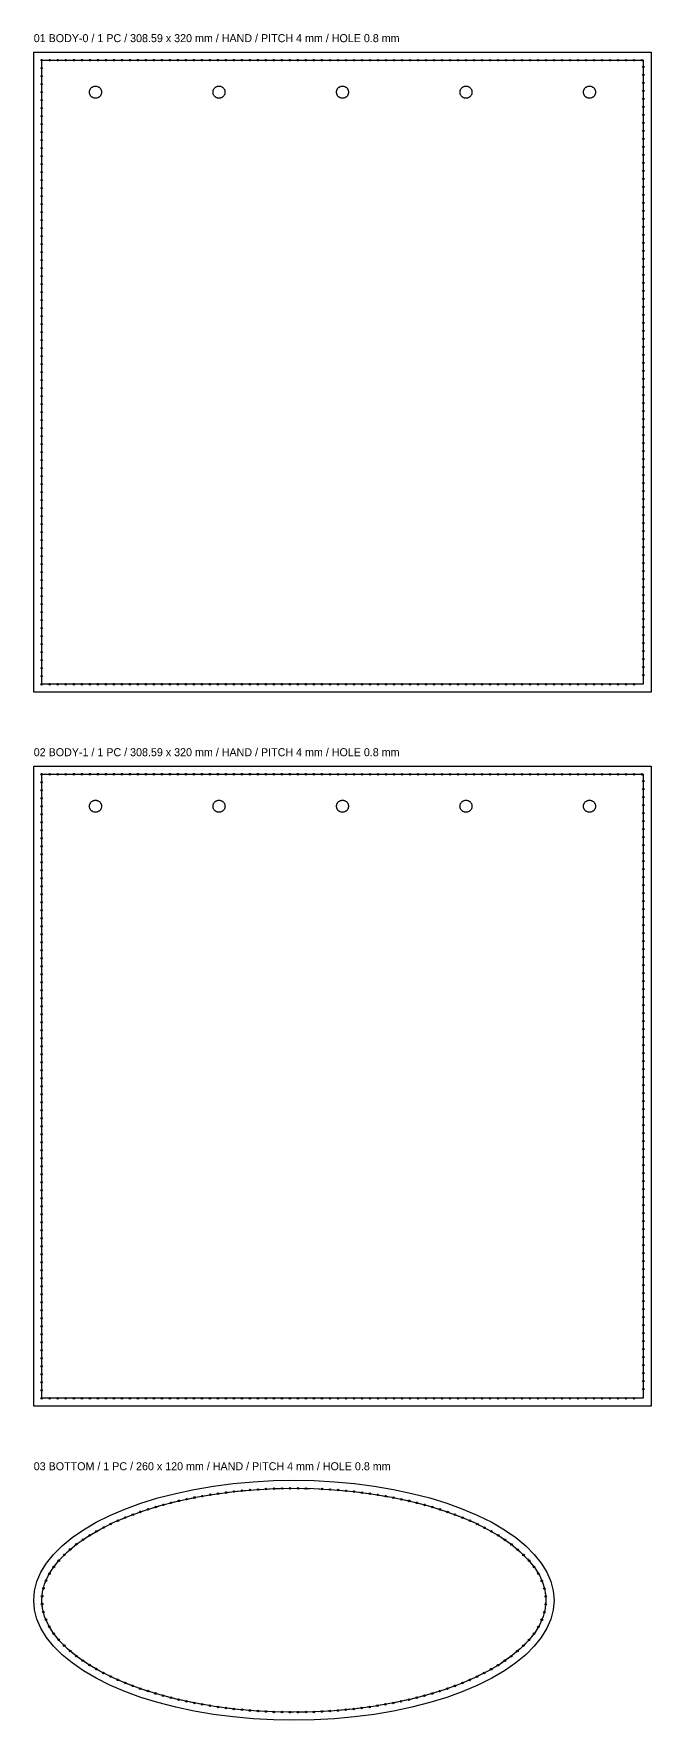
# Model space of a CAD drawing. Header units: millimetres. Extents: x 20 to 870, y -1614 to -15.
# Drawn here: x 20 to 329, y -858 to -15 of the extents above; entities that cross this region are included whole.
import ezdxf

# ---------------------------------------------------------------- set-up
doc = ezdxf.new("R2010")
doc.units = ezdxf.units.MM
doc.linetypes.add('DASHED', pattern=[5, 3, -2])
for name, color, linetype in [('BASE', 30, 'DASHED'), ('CUT', 7, 'CONTINUOUS'), ('HOLES', 6, 'CONTINUOUS'), ('LABELS', 8, 'CONTINUOUS'), ('STITCH', 6, 'CONTINUOUS')]:
    doc.layers.add(name, color=color, linetype=linetype)

msp = doc.modelspace()

# ---------------------------------------------------------------- linework, layer by layer
at = {"layer": 'BASE'}
for points in [[(324.59, -340), (24, -340), (24, -28), (324.59, -28)], [(324.59, -697), (24, -697), (24, -385), (324.59, -385)], [(160.05, -742.18), (170.05, -742.73), (179.89, -743.63), (189.6, -744.9), (199, -746.5), (208.09, -748.43), (216.85, -750.69), (225.13, -753.25), (232.96, -756.1), (240.24, -759.2), (246.95, -762.55), (253.03, -766.11), (258.43, -769.84), (263.14, -773.72), (267.12, -777.71), (270.36, -781.76), (272.85, -785.83), (274.6, -789.91), (275.64, -793.96), (275.99, -798), (275.64, -802.04), (274.6, -806.09), (272.85, -810.17), (270.36, -814.24), (267.12, -818.29), (263.14, -822.27), (258.43, -826.16), (253.03, -829.89), (246.95, -833.45), (240.24, -836.8), (232.96, -839.9), (225.13, -842.75), (216.85, -845.3), (208.09, -847.57), (199, -849.5), (189.6, -851.1), (179.89, -852.37), (170.05, -853.27), (160.05, -853.82), (150, -854), (139.95, -853.82), (129.95, -853.27), (120.11, -852.37), (110.4, -851.1), (101, -849.5), (91.91, -847.57), (83.15, -845.3), (74.87, -842.75), (67.04, -839.9), (59.76, -836.8), (53.05, -833.45), (46.97, -829.89), (41.58, -826.16), (36.86, -822.27), (32.88, -818.29), (29.64, -814.24), (27.16, -810.17), (25.4, -806.09), (24.36, -802.04), (24.02, -798), (24.36, -793.96), (25.4, -789.91), (27.16, -785.83), (29.64, -781.76), (32.88, -777.71), (36.86, -773.72), (41.58, -769.84), (46.97, -766.11), (53.05, -762.55), (59.76, -759.2), (67.04, -756.1), (74.87, -753.25), (83.15, -750.69), (91.91, -748.43), (101, -746.5), (110.4, -744.9), (120.11, -743.63), (129.95, -742.73), (139.95, -742.18), (150, -742)]]:
    msp.add_lwpolyline(points, close=True, dxfattribs=at)
at = {"layer": 'CUT'}
for points in [[(20, -24), (328.59, -24), (328.59, -344), (20, -344)], [(53.86, -44), (53.85, -44.24), (53.82, -44.47), (53.78, -44.7), (53.71, -44.93), (53.63, -45.15), (53.53, -45.36), (53.42, -45.57), (53.29, -45.76), (53.14, -45.95), (52.98, -46.12), (52.81, -46.28), (52.62, -46.43), (52.43, -46.56), (52.22, -46.67), (52.01, -46.77), (51.79, -46.85), (51.56, -46.92), (51.33, -46.96), (51.09, -46.99), (50.86, -47), (50.62, -46.99), (50.39, -46.96), (50.16, -46.92), (49.93, -46.85), (49.71, -46.77), (49.5, -46.67), (49.29, -46.56), (49.1, -46.43), (48.91, -46.28), (48.74, -46.12), (48.58, -45.95), (48.43, -45.76), (48.3, -45.57), (48.19, -45.36), (48.09, -45.15), (48.01, -44.93), (47.94, -44.7), (47.9, -44.47), (47.87, -44.24), (47.86, -44), (47.87, -43.76), (47.9, -43.53), (47.94, -43.3), (48.01, -43.07), (48.09, -42.85), (48.19, -42.64), (48.3, -42.43), (48.43, -42.24), (48.58, -42.05), (48.74, -41.88), (48.91, -41.72), (49.1, -41.57), (49.29, -41.44), (49.5, -41.33), (49.71, -41.23), (49.93, -41.15), (50.16, -41.08), (50.39, -41.04), (50.62, -41.01), (50.86, -41), (51.09, -41.01), (51.33, -41.04), (51.56, -41.08), (51.79, -41.15), (52.01, -41.23), (52.22, -41.33), (52.43, -41.44), (52.62, -41.57), (52.81, -41.72), (52.98, -41.88), (53.14, -42.05), (53.29, -42.24), (53.42, -42.43), (53.53, -42.64), (53.63, -42.85), (53.71, -43.07), (53.78, -43.3), (53.82, -43.53), (53.85, -43.76)], [(115.58, -44), (115.57, -44.24), (115.54, -44.47), (115.49, -44.7), (115.43, -44.93), (115.35, -45.15), (115.25, -45.36), (115.13, -45.57), (115, -45.76), (114.86, -45.95), (114.7, -46.12), (114.52, -46.28), (114.34, -46.43), (114.14, -46.56), (113.94, -46.67), (113.72, -46.77), (113.5, -46.85), (113.28, -46.92), (113.05, -46.96), (112.81, -46.99), (112.58, -47), (112.34, -46.99), (112.11, -46.96), (111.88, -46.92), (111.65, -46.85), (111.43, -46.77), (111.21, -46.67), (111.01, -46.56), (110.81, -46.43), (110.63, -46.28), (110.46, -46.12), (110.3, -45.95), (110.15, -45.76), (110.02, -45.57), (109.9, -45.36), (109.8, -45.15), (109.72, -44.93), (109.66, -44.7), (109.61, -44.47), (109.59, -44.24), (109.58, -44), (109.59, -43.76), (109.61, -43.53), (109.66, -43.3), (109.72, -43.07), (109.8, -42.85), (109.9, -42.64), (110.02, -42.43), (110.15, -42.24), (110.3, -42.05), (110.46, -41.88), (110.63, -41.72), (110.81, -41.57), (111.01, -41.44), (111.21, -41.33), (111.43, -41.23), (111.65, -41.15), (111.88, -41.08), (112.11, -41.04), (112.34, -41.01), (112.58, -41), (112.81, -41.01), (113.05, -41.04), (113.28, -41.08), (113.5, -41.15), (113.72, -41.23), (113.94, -41.33), (114.14, -41.44), (114.34, -41.57), (114.52, -41.72), (114.7, -41.88), (114.86, -42.05), (115, -42.24), (115.13, -42.43), (115.25, -42.64), (115.35, -42.85), (115.43, -43.07), (115.49, -43.3), (115.54, -43.53), (115.57, -43.76)], [(177.29, -44), (177.28, -44.24), (177.26, -44.47), (177.21, -44.7), (177.15, -44.93), (177.07, -45.15), (176.97, -45.36), (176.85, -45.57), (176.72, -45.76), (176.58, -45.95), (176.42, -46.12), (176.24, -46.28), (176.06, -46.43), (175.86, -46.56), (175.66, -46.67), (175.44, -46.77), (175.22, -46.85), (174.99, -46.92), (174.76, -46.96), (174.53, -46.99), (174.29, -47), (174.06, -46.99), (173.82, -46.96), (173.59, -46.92), (173.37, -46.85), (173.15, -46.77), (172.93, -46.67), (172.73, -46.56), (172.53, -46.43), (172.35, -46.28), (172.17, -46.12), (172.01, -45.95), (171.87, -45.76), (171.74, -45.57), (171.62, -45.36), (171.52, -45.15), (171.44, -44.93), (171.38, -44.7), (171.33, -44.47), (171.3, -44.24), (171.29, -44), (171.3, -43.76), (171.33, -43.53), (171.38, -43.3), (171.44, -43.07), (171.52, -42.85), (171.62, -42.64), (171.74, -42.43), (171.87, -42.24), (172.01, -42.05), (172.17, -41.88), (172.35, -41.72), (172.53, -41.57), (172.73, -41.44), (172.93, -41.33), (173.15, -41.23), (173.37, -41.15), (173.59, -41.08), (173.82, -41.04), (174.06, -41.01), (174.29, -41), (174.53, -41.01), (174.76, -41.04), (174.99, -41.08), (175.22, -41.15), (175.44, -41.23), (175.66, -41.33), (175.86, -41.44), (176.06, -41.57), (176.24, -41.72), (176.42, -41.88), (176.58, -42.05), (176.72, -42.24), (176.85, -42.43), (176.97, -42.64), (177.07, -42.85), (177.15, -43.07), (177.21, -43.3), (177.26, -43.53), (177.28, -43.76)], [(239.01, -44), (239, -44.24), (238.97, -44.47), (238.93, -44.7), (238.87, -44.93), (238.78, -45.15), (238.68, -45.36), (238.57, -45.57), (238.44, -45.76), (238.29, -45.95), (238.13, -46.12), (237.96, -46.28), (237.78, -46.43), (237.58, -46.56), (237.37, -46.67), (237.16, -46.77), (236.94, -46.85), (236.71, -46.92), (236.48, -46.96), (236.25, -46.99), (236.01, -47), (235.78, -46.99), (235.54, -46.96), (235.31, -46.92), (235.08, -46.85), (234.86, -46.77), (234.65, -46.67), (234.44, -46.56), (234.25, -46.43), (234.06, -46.28), (233.89, -46.12), (233.73, -45.95), (233.58, -45.76), (233.45, -45.57), (233.34, -45.36), (233.24, -45.15), (233.16, -44.93), (233.09, -44.7), (233.05, -44.47), (233.02, -44.24), (233.01, -44), (233.02, -43.76), (233.05, -43.53), (233.09, -43.3), (233.16, -43.07), (233.24, -42.85), (233.34, -42.64), (233.45, -42.43), (233.58, -42.24), (233.73, -42.05), (233.89, -41.88), (234.06, -41.72), (234.25, -41.57), (234.44, -41.44), (234.65, -41.33), (234.86, -41.23), (235.08, -41.15), (235.31, -41.08), (235.54, -41.04), (235.78, -41.01), (236.01, -41), (236.25, -41.01), (236.48, -41.04), (236.71, -41.08), (236.94, -41.15), (237.16, -41.23), (237.37, -41.33), (237.58, -41.44), (237.78, -41.57), (237.96, -41.72), (238.13, -41.88), (238.29, -42.05), (238.44, -42.24), (238.57, -42.43), (238.68, -42.64), (238.78, -42.85), (238.87, -43.07), (238.93, -43.3), (238.97, -43.53), (239, -43.76)], [(300.73, -44), (300.72, -44.24), (300.69, -44.47), (300.65, -44.7), (300.58, -44.93), (300.5, -45.15), (300.4, -45.36), (300.29, -45.57), (300.16, -45.76), (300.01, -45.95), (299.85, -46.12), (299.68, -46.28), (299.49, -46.43), (299.3, -46.56), (299.09, -46.67), (298.88, -46.77), (298.66, -46.85), (298.43, -46.92), (298.2, -46.96), (297.97, -46.99), (297.73, -47), (297.49, -46.99), (297.26, -46.96), (297.03, -46.92), (296.8, -46.85), (296.58, -46.77), (296.37, -46.67), (296.16, -46.56), (295.97, -46.43), (295.78, -46.28), (295.61, -46.12), (295.45, -45.95), (295.3, -45.76), (295.17, -45.57), (295.06, -45.36), (294.96, -45.15), (294.88, -44.93), (294.81, -44.7), (294.77, -44.47), (294.74, -44.24), (294.73, -44), (294.74, -43.76), (294.77, -43.53), (294.81, -43.3), (294.88, -43.07), (294.96, -42.85), (295.06, -42.64), (295.17, -42.43), (295.3, -42.24), (295.45, -42.05), (295.61, -41.88), (295.78, -41.72), (295.97, -41.57), (296.16, -41.44), (296.37, -41.33), (296.58, -41.23), (296.8, -41.15), (297.03, -41.08), (297.26, -41.04), (297.49, -41.01), (297.73, -41), (297.97, -41.01), (298.2, -41.04), (298.43, -41.08), (298.66, -41.15), (298.88, -41.23), (299.09, -41.33), (299.3, -41.44), (299.49, -41.57), (299.68, -41.72), (299.85, -41.88), (300.01, -42.05), (300.16, -42.24), (300.29, -42.43), (300.4, -42.64), (300.5, -42.85), (300.58, -43.07), (300.65, -43.3), (300.69, -43.53), (300.72, -43.76)], [(20, -381), (328.59, -381), (328.59, -701), (20, -701)], [(53.86, -401), (53.85, -401.24), (53.82, -401.47), (53.78, -401.7), (53.71, -401.93), (53.63, -402.15), (53.53, -402.36), (53.42, -402.57), (53.29, -402.76), (53.14, -402.95), (52.98, -403.12), (52.81, -403.28), (52.62, -403.43), (52.43, -403.56), (52.22, -403.67), (52.01, -403.77), (51.79, -403.85), (51.56, -403.92), (51.33, -403.96), (51.09, -403.99), (50.86, -404), (50.62, -403.99), (50.39, -403.96), (50.16, -403.92), (49.93, -403.85), (49.71, -403.77), (49.5, -403.67), (49.29, -403.56), (49.1, -403.43), (48.91, -403.28), (48.74, -403.12), (48.58, -402.95), (48.43, -402.76), (48.3, -402.57), (48.19, -402.36), (48.09, -402.15), (48.01, -401.93), (47.94, -401.7), (47.9, -401.47), (47.87, -401.24), (47.86, -401), (47.87, -400.76), (47.9, -400.53), (47.94, -400.3), (48.01, -400.07), (48.09, -399.85), (48.19, -399.64), (48.3, -399.43), (48.43, -399.24), (48.58, -399.05), (48.74, -398.88), (48.91, -398.72), (49.1, -398.57), (49.29, -398.44), (49.5, -398.33), (49.71, -398.23), (49.93, -398.15), (50.16, -398.08), (50.39, -398.04), (50.62, -398.01), (50.86, -398), (51.09, -398.01), (51.33, -398.04), (51.56, -398.08), (51.79, -398.15), (52.01, -398.23), (52.22, -398.33), (52.43, -398.44), (52.62, -398.57), (52.81, -398.72), (52.98, -398.88), (53.14, -399.05), (53.29, -399.24), (53.42, -399.43), (53.53, -399.64), (53.63, -399.85), (53.71, -400.07), (53.78, -400.3), (53.82, -400.53), (53.85, -400.76)], [(115.58, -401), (115.57, -401.24), (115.54, -401.47), (115.49, -401.7), (115.43, -401.93), (115.35, -402.15), (115.25, -402.36), (115.13, -402.57), (115, -402.76), (114.86, -402.95), (114.7, -403.12), (114.52, -403.28), (114.34, -403.43), (114.14, -403.56), (113.94, -403.67), (113.72, -403.77), (113.5, -403.85), (113.28, -403.92), (113.05, -403.96), (112.81, -403.99), (112.58, -404), (112.34, -403.99), (112.11, -403.96), (111.88, -403.92), (111.65, -403.85), (111.43, -403.77), (111.21, -403.67), (111.01, -403.56), (110.81, -403.43), (110.63, -403.28), (110.46, -403.12), (110.3, -402.95), (110.15, -402.76), (110.02, -402.57), (109.9, -402.36), (109.8, -402.15), (109.72, -401.93), (109.66, -401.7), (109.61, -401.47), (109.59, -401.24), (109.58, -401), (109.59, -400.76), (109.61, -400.53), (109.66, -400.3), (109.72, -400.07), (109.8, -399.85), (109.9, -399.64), (110.02, -399.43), (110.15, -399.24), (110.3, -399.05), (110.46, -398.88), (110.63, -398.72), (110.81, -398.57), (111.01, -398.44), (111.21, -398.33), (111.43, -398.23), (111.65, -398.15), (111.88, -398.08), (112.11, -398.04), (112.34, -398.01), (112.58, -398), (112.81, -398.01), (113.05, -398.04), (113.28, -398.08), (113.5, -398.15), (113.72, -398.23), (113.94, -398.33), (114.14, -398.44), (114.34, -398.57), (114.52, -398.72), (114.7, -398.88), (114.86, -399.05), (115, -399.24), (115.13, -399.43), (115.25, -399.64), (115.35, -399.85), (115.43, -400.07), (115.49, -400.3), (115.54, -400.53), (115.57, -400.76)], [(177.29, -401), (177.28, -401.24), (177.26, -401.47), (177.21, -401.7), (177.15, -401.93), (177.07, -402.15), (176.97, -402.36), (176.85, -402.57), (176.72, -402.76), (176.58, -402.95), (176.42, -403.12), (176.24, -403.28), (176.06, -403.43), (175.86, -403.56), (175.66, -403.67), (175.44, -403.77), (175.22, -403.85), (174.99, -403.92), (174.76, -403.96), (174.53, -403.99), (174.29, -404), (174.06, -403.99), (173.82, -403.96), (173.59, -403.92), (173.37, -403.85), (173.15, -403.77), (172.93, -403.67), (172.73, -403.56), (172.53, -403.43), (172.35, -403.28), (172.17, -403.12), (172.01, -402.95), (171.87, -402.76), (171.74, -402.57), (171.62, -402.36), (171.52, -402.15), (171.44, -401.93), (171.38, -401.7), (171.33, -401.47), (171.3, -401.24), (171.29, -401), (171.3, -400.76), (171.33, -400.53), (171.38, -400.3), (171.44, -400.07), (171.52, -399.85), (171.62, -399.64), (171.74, -399.43), (171.87, -399.24), (172.01, -399.05), (172.17, -398.88), (172.35, -398.72), (172.53, -398.57), (172.73, -398.44), (172.93, -398.33), (173.15, -398.23), (173.37, -398.15), (173.59, -398.08), (173.82, -398.04), (174.06, -398.01), (174.29, -398), (174.53, -398.01), (174.76, -398.04), (174.99, -398.08), (175.22, -398.15), (175.44, -398.23), (175.66, -398.33), (175.86, -398.44), (176.06, -398.57), (176.24, -398.72), (176.42, -398.88), (176.58, -399.05), (176.72, -399.24), (176.85, -399.43), (176.97, -399.64), (177.07, -399.85), (177.15, -400.07), (177.21, -400.3), (177.26, -400.53), (177.28, -400.76)], [(239.01, -401), (239, -401.24), (238.97, -401.47), (238.93, -401.7), (238.87, -401.93), (238.78, -402.15), (238.68, -402.36), (238.57, -402.57), (238.44, -402.76), (238.29, -402.95), (238.13, -403.12), (237.96, -403.28), (237.78, -403.43), (237.58, -403.56), (237.37, -403.67), (237.16, -403.77), (236.94, -403.85), (236.71, -403.92), (236.48, -403.96), (236.25, -403.99), (236.01, -404), (235.78, -403.99), (235.54, -403.96), (235.31, -403.92), (235.08, -403.85), (234.86, -403.77), (234.65, -403.67), (234.44, -403.56), (234.25, -403.43), (234.06, -403.28), (233.89, -403.12), (233.73, -402.95), (233.58, -402.76), (233.45, -402.57), (233.34, -402.36), (233.24, -402.15), (233.16, -401.93), (233.09, -401.7), (233.05, -401.47), (233.02, -401.24), (233.01, -401), (233.02, -400.76), (233.05, -400.53), (233.09, -400.3), (233.16, -400.07), (233.24, -399.85), (233.34, -399.64), (233.45, -399.43), (233.58, -399.24), (233.73, -399.05), (233.89, -398.88), (234.06, -398.72), (234.25, -398.57), (234.44, -398.44), (234.65, -398.33), (234.86, -398.23), (235.08, -398.15), (235.31, -398.08), (235.54, -398.04), (235.78, -398.01), (236.01, -398), (236.25, -398.01), (236.48, -398.04), (236.71, -398.08), (236.94, -398.15), (237.16, -398.23), (237.37, -398.33), (237.58, -398.44), (237.78, -398.57), (237.96, -398.72), (238.13, -398.88), (238.29, -399.05), (238.44, -399.24), (238.57, -399.43), (238.68, -399.64), (238.78, -399.85), (238.87, -400.07), (238.93, -400.3), (238.97, -400.53), (239, -400.76)], [(300.73, -401), (300.72, -401.24), (300.69, -401.47), (300.65, -401.7), (300.58, -401.93), (300.5, -402.15), (300.4, -402.36), (300.29, -402.57), (300.16, -402.76), (300.01, -402.95), (299.85, -403.12), (299.68, -403.28), (299.49, -403.43), (299.3, -403.56), (299.09, -403.67), (298.88, -403.77), (298.66, -403.85), (298.43, -403.92), (298.2, -403.96), (297.97, -403.99), (297.73, -404), (297.49, -403.99), (297.26, -403.96), (297.03, -403.92), (296.8, -403.85), (296.58, -403.77), (296.37, -403.67), (296.16, -403.56), (295.97, -403.43), (295.78, -403.28), (295.61, -403.12), (295.45, -402.95), (295.3, -402.76), (295.17, -402.57), (295.06, -402.36), (294.96, -402.15), (294.88, -401.93), (294.81, -401.7), (294.77, -401.47), (294.74, -401.24), (294.73, -401), (294.74, -400.76), (294.77, -400.53), (294.81, -400.3), (294.88, -400.07), (294.96, -399.85), (295.06, -399.64), (295.17, -399.43), (295.3, -399.24), (295.45, -399.05), (295.61, -398.88), (295.78, -398.72), (295.97, -398.57), (296.16, -398.44), (296.37, -398.33), (296.58, -398.23), (296.8, -398.15), (297.03, -398.08), (297.26, -398.04), (297.49, -398.01), (297.73, -398), (297.97, -398.01), (298.2, -398.04), (298.43, -398.08), (298.66, -398.15), (298.88, -398.23), (299.09, -398.33), (299.3, -398.44), (299.49, -398.57), (299.68, -398.72), (299.85, -398.88), (300.01, -399.05), (300.16, -399.24), (300.29, -399.43), (300.4, -399.64), (300.5, -399.85), (300.58, -400.07), (300.65, -400.3), (300.69, -400.53), (300.72, -400.76)], [(280, -798), (279.6, -802.71), (278.4, -807.39), (276.41, -812.01), (273.64, -816.54), (270.1, -820.96), (265.83, -825.24), (260.84, -829.35), (255.17, -833.27), (248.85, -836.97), (241.92, -840.43), (234.43, -843.62), (226.41, -846.54), (217.92, -849.16), (209.02, -851.46), (199.75, -853.43), (190.17, -855.06), (180.35, -856.34), (170.34, -857.26), (160.2, -857.82), (150, -858), (139.8, -857.82), (129.66, -857.26), (119.65, -856.34), (109.83, -855.06), (100.25, -853.43), (90.98, -851.46), (82.08, -849.16), (73.59, -846.54), (65.57, -843.62), (58.08, -840.43), (51.15, -836.97), (44.83, -833.27), (39.16, -829.35), (34.17, -825.24), (29.9, -820.96), (26.36, -816.54), (23.59, -812.01), (21.6, -807.39), (20.4, -802.71), (20, -798), (20.4, -793.29), (21.6, -788.61), (23.59, -783.99), (26.36, -779.46), (29.9, -775.04), (34.17, -770.76), (39.16, -766.65), (44.83, -762.73), (51.15, -759.03), (58.08, -755.57), (65.57, -752.38), (73.59, -749.46), (82.08, -746.84), (90.98, -744.54), (100.25, -742.57), (109.83, -740.94), (119.65, -739.66), (129.66, -738.74), (139.8, -738.18), (150, -738), (160.2, -738.18), (170.34, -738.74), (180.35, -739.66), (190.17, -740.94), (199.75, -742.57), (209.02, -744.54), (217.92, -746.84), (226.41, -749.46), (234.43, -752.38), (241.92, -755.57), (248.85, -759.03), (255.17, -762.73), (260.84, -766.65), (265.83, -770.76), (270.1, -775.04), (273.64, -779.46), (276.41, -783.99), (278.4, -788.61), (279.6, -793.29)]]:
    msp.add_lwpolyline(points, close=True, dxfattribs=at)
at = {"layer": 'HOLES'}
for centre in [(24, -28), (24, -32), (28, -28), (32, -28), (36, -28), (40, -28), (44, -28), (48, -28), (52, -28), (56, -28), (60, -28), (64, -28), (68, -28), (72, -28), (76, -28), (80, -28), (84, -28), (88, -28), (92, -28), (96, -28), (100, -28), (104, -28), (108, -28), (112, -28), (116, -28), (120, -28), (124, -28), (128, -28), (132, -28), (136, -28), (140, -28), (144, -28), (148, -28), (152, -28), (156, -28), (160, -28), (164, -28), (168, -28), (172, -28), (176, -28), (180, -28), (184, -28), (188, -28), (192, -28), (196, -28), (200, -28), (204, -28), (208, -28), (212, -28), (216, -28), (220, -28), (224, -28), (228, -28), (232, -28), (236, -28), (240, -28), (244, -28), (248, -28), (252, -28), (256, -28), (260, -28), (264, -28), (268, -28), (272, -28), (276, -28), (280, -28), (284, -28), (288, -28), (292, -28), (296, -28), (300, -28), (304, -28), (308, -28), (312, -28), (316, -28), (320, -28), (324, -28), (324.59, -31.41), (24, -36), (24, -40), (324.59, -35.41), (324.59, -39.41), (24, -44), (24, -48), (324.59, -43.41), (324.59, -47.41), (24, -52), (24, -56), (324.59, -51.41), (324.59, -55.41), (324.59, -59.41), (24, -60), (24, -64), (324.59, -63.41), (324.59, -67.41), (24, -68), (24, -72), (24, -76), (324.59, -71.41), (324.59, -75.41), (24, -80), (24, -84), (324.59, -79.41), (324.59, -83.41), (24, -88), (24, -92), (324.59, -87.41), (324.59, -91.41), (24, -96), (24, -100), (324.59, -95.41), (324.59, -99.41), (24, -104), (24, -108), (324.59, -103.41), (324.59, -107.41), (24, -112), (24, -116), (324.59, -111.41), (324.59, -115.41), (24, -120), (24, -124), (324.59, -119.41), (324.59, -123.41), (24, -128), (24, -132), (324.59, -127.41), (324.59, -131.41), (24, -136), (24, -140), (324.59, -135.41), (324.59, -139.41), (324.59, -143.41), (24, -144), (24, -148), (24, -152), (324.59, -147.41), (324.59, -151.41), (24, -156), (24, -160), (324.59, -155.41), (324.59, -159.41), (24, -164), (24, -168), (324.59, -163.41), (324.59, -167.41), (24, -172), (24, -176), (324.59, -171.41), (324.59, -175.41), (24, -180), (24, -184), (324.59, -179.41), (324.59, -183.41), (24, -188), (24, -192), (324.59, -187.41), (324.59, -191.41), (24, -196), (24, -200), (324.59, -195.41), (324.59, -199.41), (24, -204), (24, -208), (324.59, -203.41), (324.59, -207.41), (24, -212), (24, -216), (324.59, -211.41), (324.59, -215.41), (324.59, -219.41), (24, -220), (24, -224), (24, -228), (324.59, -223.41), (324.59, -227.41), (24, -232), (24, -236), (324.59, -231.41), (324.59, -235.41), (24, -240), (24, -244), (324.59, -239.41), (324.59, -243.41), (24, -248), (24, -252), (324.59, -247.41), (324.59, -251.41), (24, -256), (24, -260), (324.59, -255.41), (324.59, -259.41), (24, -264), (24, -268), (324.59, -263.41), (324.59, -267.41), (24, -272), (24, -276), (324.59, -271.41), (324.59, -275.41), (24, -280), (24, -284), (324.59, -279.41), (324.59, -283.41), (24, -288), (24, -292), (324.59, -287.41), (324.59, -291.41), (324.59, -295.41), (24, -296), (24, -300), (324.59, -299.41), (324.59, -303.41), (24, -304), (24, -308), (24, -312), (324.59, -307.41), (324.59, -311.41), (24, -316), (24, -320), (324.59, -315.41), (324.59, -319.41), (24, -324), (24, -328), (324.59, -323.41), (324.59, -327.41), (24, -332), (24, -336), (324.59, -331.41), (324.59, -335.41), (24, -340), (28, -340), (32, -340), (36, -340), (40, -340), (44, -340), (48, -340), (52, -340), (56, -340), (60, -340), (64, -340), (68, -340), (72, -340), (76, -340), (80, -340), (84, -340), (88, -340), (92, -340), (96, -340), (100, -340), (104, -340), (108, -340), (112, -340), (116, -340), (120, -340), (124, -340), (128, -340), (132, -340), (136, -340), (140, -340), (144, -340), (148, -340), (152, -340), (156, -340), (160, -340), (164, -340), (168, -340), (172, -340), (176, -340), (180, -340), (184, -340), (188, -340), (192, -340), (196, -340), (200, -340), (204, -340), (208, -340), (212, -340), (216, -340), (220, -340), (224, -340), (228, -340), (232, -340), (236, -340), (240, -340), (244, -340), (248, -340), (252, -340), (256, -340), (260, -340), (264, -340), (268, -340), (272, -340), (276, -340), (280, -340), (284, -340), (288, -340), (292, -340), (296, -340), (300, -340), (304, -340), (308, -340), (312, -340), (316, -340), (320, -340), (24, -385), (28, -385), (32, -385), (36, -385), (40, -385), (44, -385), (48, -385), (52, -385), (56, -385), (60, -385), (64, -385), (68, -385), (72, -385), (76, -385), (80, -385), (84, -385), (88, -385), (92, -385), (96, -385), (100, -385), (104, -385), (108, -385), (112, -385), (116, -385), (120, -385), (124, -385), (128, -385), (132, -385), (136, -385), (140, -385), (144, -385), (148, -385), (152, -385), (156, -385), (160, -385), (164, -385), (168, -385), (172, -385), (176, -385), (180, -385), (184, -385), (188, -385), (192, -385), (196, -385), (200, -385), (204, -385), (208, -385), (212, -385), (216, -385), (220, -385), (224, -385), (228, -385), (232, -385), (236, -385), (240, -385), (244, -385), (248, -385), (252, -385), (256, -385), (260, -385), (264, -385), (268, -385), (272, -385), (276, -385), (280, -385), (284, -385), (288, -385), (292, -385), (296, -385), (300, -385), (304, -385), (308, -385), (312, -385), (316, -385), (320, -385), (324, -385), (24, -389), (24, -393), (324.59, -388.41), (324.59, -392.41), (324.59, -396.41), (24, -397), (24, -401), (24, -405), (324.59, -400.41), (324.59, -404.41), (24, -409), (24, -413), (324.59, -408.41), (324.59, -412.41), (24, -417), (24, -421), (324.59, -416.41), (324.59, -420.41), (24, -425), (24, -429), (324.59, -424.41), (324.59, -428.41), (24, -433), (24, -437), (324.59, -432.41), (324.59, -436.41), (24, -441), (24, -445), (324.59, -440.41), (324.59, -444.41), (24, -449), (24, -453), (324.59, -448.41), (324.59, -452.41), (24, -457), (24, -461), (324.59, -456.41), (324.59, -460.41), (24, -465), (24, -469), (324.59, -464.41), (324.59, -468.41), (324.59, -472.41), (24, -473), (24, -477), (24, -481), (324.59, -476.41), (324.59, -480.41), (24, -485), (24, -489), (324.59, -484.41), (324.59, -488.41), (24, -493), (24, -497), (324.59, -492.41), (324.59, -496.41), (24, -501), (24, -505), (324.59, -500.41), (324.59, -504.41), (24, -509), (24, -513), (324.59, -508.41), (324.59, -512.41), (24, -517), (24, -521), (324.59, -516.41), (324.59, -520.41), (24, -525), (24, -529), (324.59, -524.41), (324.59, -528.41), (24, -533), (24, -537), (324.59, -532.41), (324.59, -536.41), (24, -541), (24, -545), (324.59, -540.41), (324.59, -544.41), (324.59, -548.41), (24, -549), (24, -553), (324.59, -552.41), (324.59, -556.41), (24, -557), (24, -561), (24, -565), (324.59, -560.41), (324.59, -564.41), (24, -569), (24, -573), (324.59, -568.41), (324.59, -572.41), (24, -577), (24, -581), (324.59, -576.41), (324.59, -580.41), (24, -585), (24, -589), (324.59, -584.41), (324.59, -588.41), (24, -593), (24, -597), (324.59, -592.41), (324.59, -596.41), (24, -601), (24, -605), (324.59, -600.41), (324.59, -604.41), (24, -609), (24, -613), (324.59, -608.41), (324.59, -612.41), (24, -617), (24, -621), (324.59, -616.41), (324.59, -620.41), (24, -625), (24, -629), (324.59, -624.41), (324.59, -628.41), (324.59, -632.41), (24, -633), (24, -637), (24, -641), (324.59, -636.41), (324.59, -640.41), (24, -645), (24, -649), (324.59, -644.41), (324.59, -648.41), (24, -653), (24, -657), (324.59, -652.41), (324.59, -656.41), (24, -661), (24, -665), (324.59, -660.41), (324.59, -664.41), (24, -669), (24, -673), (324.59, -668.41), (324.59, -672.41), (24, -677), (24, -681), (324.59, -676.41), (324.59, -680.41), (24, -685), (24, -689), (324.59, -684.41), (324.59, -688.41), (24, -693), (24, -697), (28, -697), (32, -697), (36, -697), (40, -697), (44, -697), (48, -697), (52, -697), (56, -697), (60, -697), (64, -697), (68, -697), (72, -697), (76, -697), (80, -697), (84, -697), (88, -697), (92, -697), (96, -697), (100, -697), (104, -697), (108, -697), (112, -697), (116, -697), (120, -697), (124, -697), (128, -697), (132, -697), (136, -697), (140, -697), (144, -697), (148, -697), (152, -697), (156, -697), (160, -697), (164, -697), (168, -697), (172, -697), (176, -697), (180, -697), (184, -697), (188, -697), (192, -697), (196, -697), (200, -697), (204, -697), (208, -697), (212, -697), (216, -697), (220, -697), (224, -697), (228, -697), (232, -697), (236, -697), (240, -697), (244, -697), (248, -697), (252, -697), (256, -697), (260, -697), (264, -697), (268, -697), (272, -697), (276, -697), (280, -697), (284, -697), (288, -697), (292, -697), (296, -697), (300, -697), (304, -697), (308, -697), (312, -697), (316, -697), (320, -697), (324.59, -692.41), (136.05, -742.4), (140.04, -742.18), (144.04, -742.11), (148.04, -742.04), (152.04, -742.04), (156.04, -742.11), (164.05, -742.4), (84.75, -750.28), (88.63, -749.28), (92.51, -748.3), (96.42, -747.47), (100.33, -746.64), (104.27, -745.94), (108.21, -745.27), (112.17, -744.67), (116.13, -744.15), (120.1, -743.63), (124.08, -743.27), (128.07, -742.9), (132.05, -742.61), (168.04, -742.62), (172.03, -742.91), (176.01, -743.28), (180, -743.65), (183.96, -744.16), (187.93, -744.68), (191.88, -745.29), (195.83, -745.96), (199.76, -746.66), (203.68, -747.49), (207.59, -748.32), (211.47, -749.3), (215.34, -750.31), (62.12, -758.2), (65.8, -756.63), (69.53, -755.19), (73.29, -753.82), (77.09, -752.57), (80.91, -751.39), (219.18, -751.42), (223, -752.59), (226.8, -753.86), (230.56, -755.22), (234.29, -756.66), (237.97, -758.23), (47.93, -765.55), (51.38, -763.53), (54.9, -761.63), (58.48, -759.84), (241.61, -759.89), (245.19, -761.67), (248.7, -763.58), (252.15, -765.6), (35.29, -775.3), (38.23, -772.59), (41.32, -770.05), (44.6, -767.75), (255.48, -767.81), (258.75, -770.11), (261.84, -772.66), (264.78, -775.37), (30.02, -781.29), (32.51, -778.17), (267.55, -778.25), (270.04, -781.37), (24.85, -792.03), (26.11, -788.25), (27.87, -784.66), (272.18, -784.75), (273.92, -788.34), (275.17, -792.13), (24.18, -799.95), (24.19, -795.96), (275.81, -800.05), (275.82, -796.06), (24.83, -803.88), (26.08, -807.67), (273.88, -807.76), (275.14, -803.98), (27.82, -811.26), (29.96, -814.64), (32.46, -817.76), (267.48, -817.84), (269.98, -814.71), (272.13, -811.34), (35.23, -820.64), (38.17, -823.35), (41.25, -825.89), (258.67, -825.96), (261.76, -823.41), (264.7, -820.71), (44.52, -828.2), (47.85, -830.4), (51.31, -832.43), (54.82, -834.33), (245.09, -834.37), (248.61, -832.47), (252.06, -830.45), (255.4, -828.25), (58.4, -836.12), (62.04, -837.77), (65.72, -839.34), (69.45, -840.78), (73.21, -842.15), (77, -843.41), (222.9, -843.44), (226.7, -842.18), (230.46, -840.81), (234.19, -839.38), (237.87, -837.81), (241.51, -836.16), (80.83, -844.59), (84.67, -845.7), (88.54, -846.7), (92.42, -847.68), (96.33, -848.51), (100.24, -849.34), (104.18, -850.04), (108.12, -850.72), (112.08, -851.32), (116.04, -851.84), (183.86, -851.85), (187.83, -851.33), (191.78, -850.73), (195.72, -850.06), (199.66, -849.36), (203.57, -848.53), (207.49, -847.7), (211.36, -846.72), (215.24, -845.72), (219.08, -844.62), (120.01, -852.35), (123.99, -852.72), (127.98, -853.09), (131.96, -853.38), (135.96, -853.6), (139.95, -853.82), (143.95, -853.89), (147.95, -853.96), (151.95, -853.96), (155.95, -853.89), (159.95, -853.82), (163.94, -853.6), (167.94, -853.39), (171.93, -853.1), (175.91, -852.73), (179.89, -852.37)]:
    msp.add_circle(centre, 0.4, dxfattribs=at)
at = {"layer": 'STITCH'}
for points in [[(324.59, -340), (24, -340), (24, -28), (324.59, -28), (324.59, -340)], [(324.59, -697), (24, -697), (24, -385), (324.59, -385), (324.59, -697)], [(160.05, -742.18), (170.05, -742.73), (179.89, -743.63), (189.6, -744.9), (199, -746.5), (208.09, -748.43), (216.85, -750.69), (225.13, -753.25), (232.96, -756.1), (240.24, -759.2), (246.95, -762.55), (253.03, -766.11), (258.43, -769.84), (263.14, -773.72), (267.12, -777.71), (270.36, -781.76), (272.85, -785.83), (274.6, -789.91), (275.64, -793.96), (275.99, -798), (275.64, -802.04), (274.6, -806.09), (272.85, -810.17), (270.36, -814.24), (267.12, -818.29), (263.14, -822.27), (258.43, -826.16), (253.03, -829.89), (246.95, -833.45), (240.24, -836.8), (232.96, -839.9), (225.13, -842.75), (216.85, -845.3), (208.09, -847.57), (199, -849.5), (189.6, -851.1), (179.89, -852.37), (170.05, -853.27), (160.05, -853.82), (150, -854), (139.95, -853.82), (129.95, -853.27), (120.11, -852.37), (110.4, -851.1), (101, -849.5), (91.91, -847.57), (83.15, -845.3), (74.87, -842.75), (67.04, -839.9), (59.76, -836.8), (53.05, -833.45), (46.97, -829.89), (41.58, -826.16), (36.86, -822.27), (32.88, -818.29), (29.64, -814.24), (27.16, -810.17), (25.4, -806.09), (24.36, -802.04), (24.02, -798), (24.36, -793.96), (25.4, -789.91), (27.16, -785.83), (29.64, -781.76), (32.88, -777.71), (36.86, -773.72), (41.58, -769.84), (46.97, -766.11), (53.05, -762.55), (59.76, -759.2), (67.04, -756.1), (74.87, -753.25), (83.15, -750.69), (91.91, -748.43), (101, -746.5), (110.4, -744.9), (120.11, -743.63), (129.95, -742.73), (139.95, -742.18), (150, -742), (160.05, -742.18)]]:
    msp.add_lwpolyline(points, dxfattribs=at)

# ---------------------------------------------------------------- texts
at = {"layer": 'LABELS'}
for s, p in [('01 BODY-0 / 1 PC / 308.59 x 320 mm / HAND / PITCH 4 mm / HOLE 0.8 mm', (20, -19)), ('02 BODY-1 / 1 PC / 308.59 x 320 mm / HAND / PITCH 4 mm / HOLE 0.8 mm', (20, -376)), ('03 BOTTOM / 1 PC / 260 x 120 mm / HAND / PITCH 4 mm / HOLE 0.8 mm', (20, -733))]:
    msp.add_text(s, height=4, dxfattribs=at).set_placement(p)

doc.saveas('drawing.dxf')
